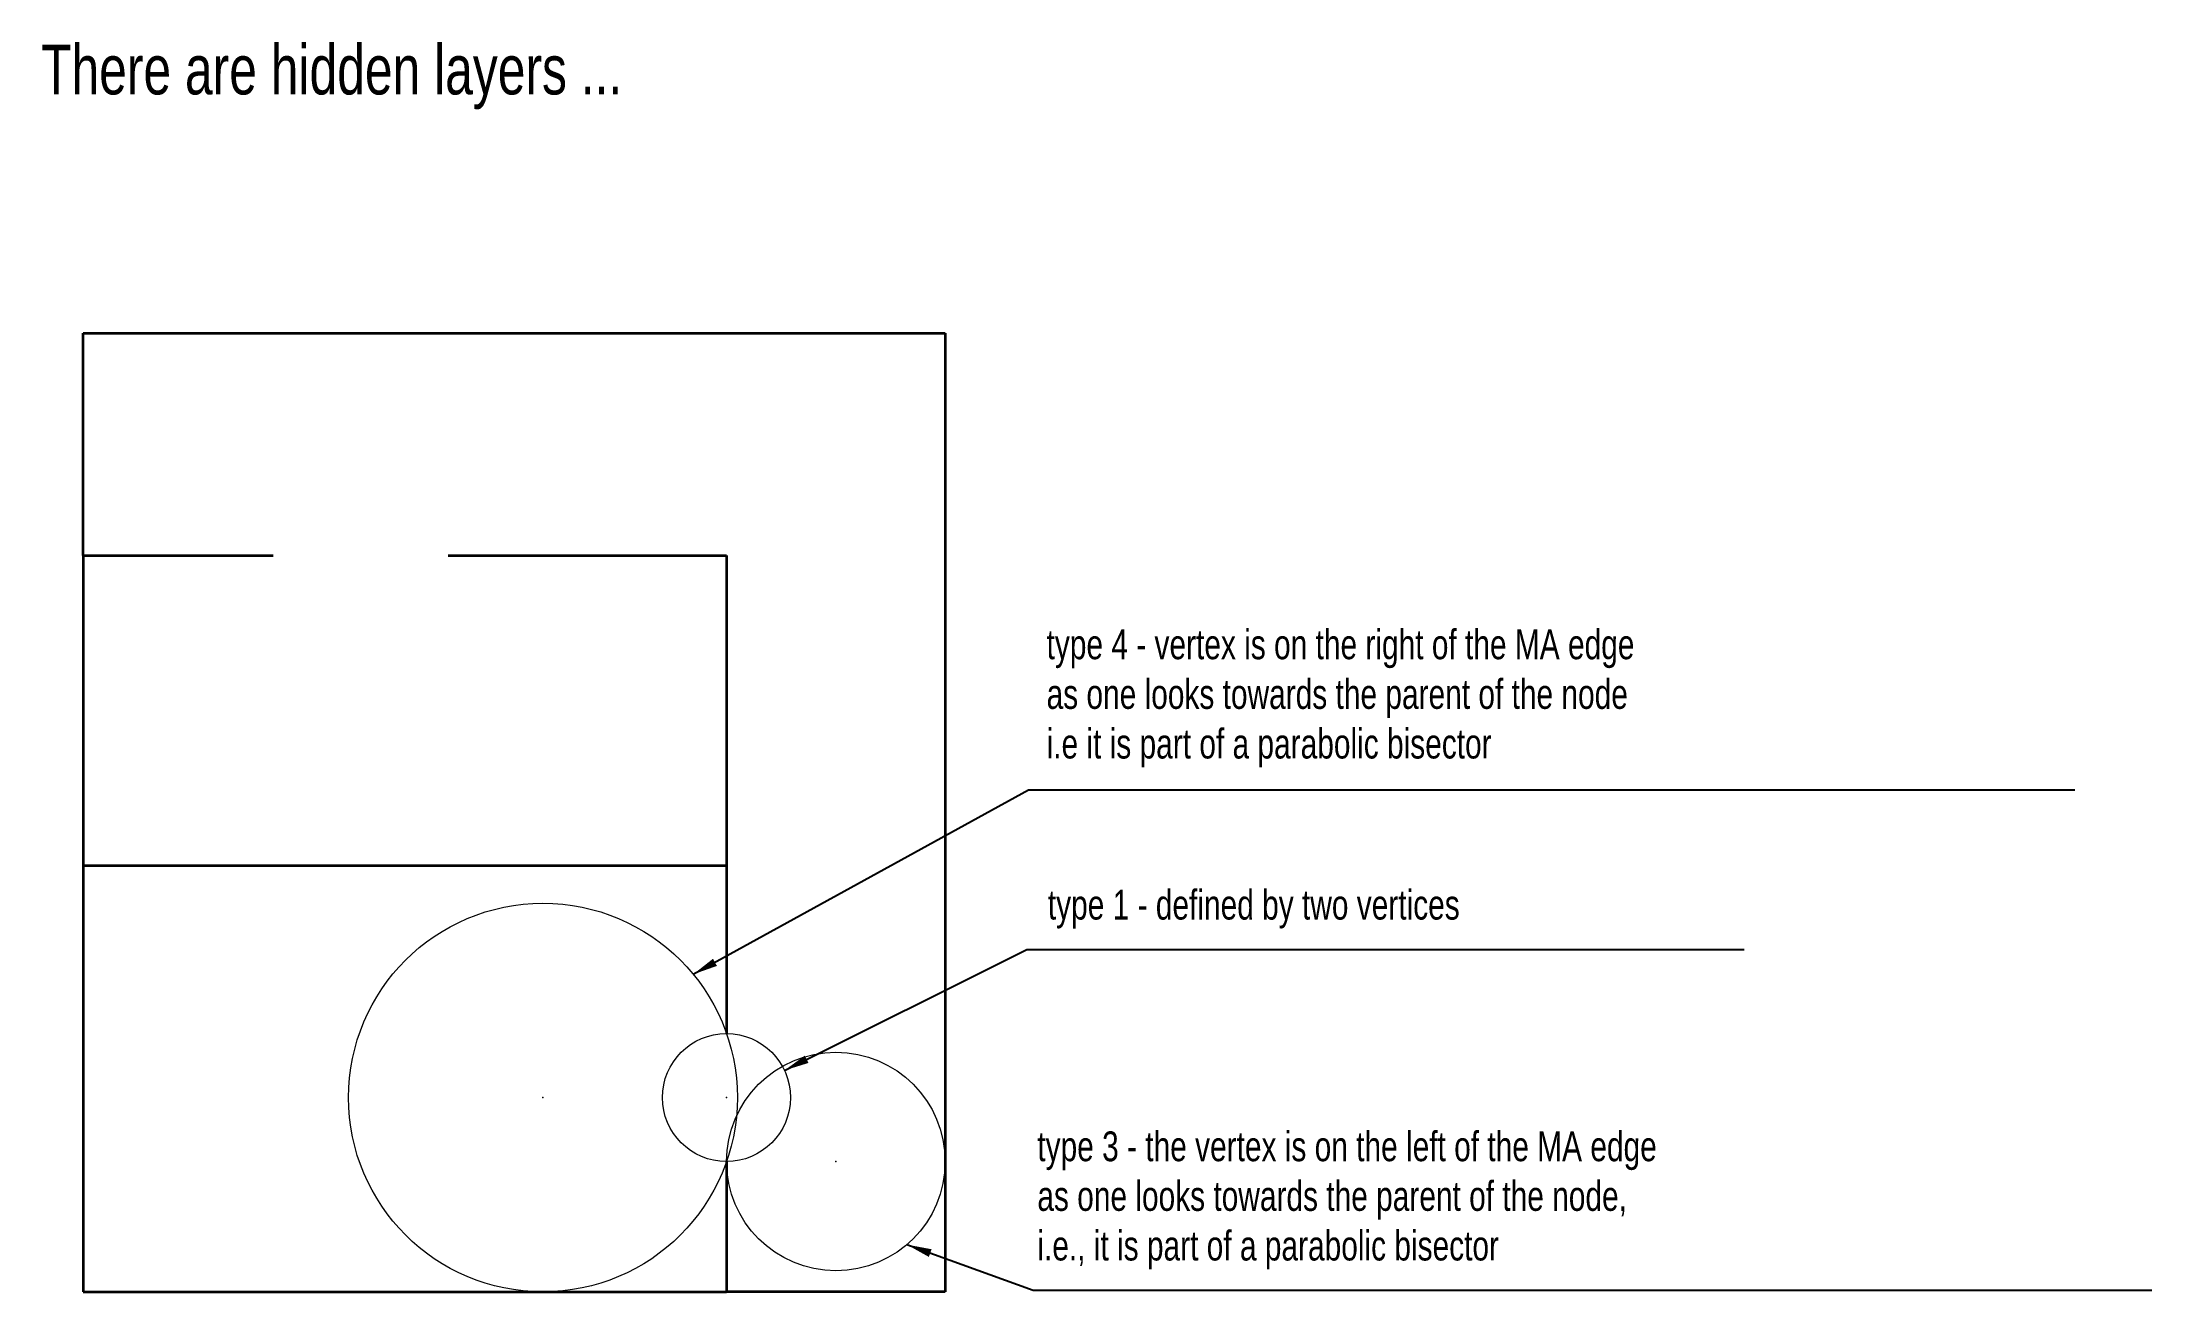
# Model space of a CAD drawing. Header units: millimetres. Extents: x 28 to 240, y 136 to 262.
import ezdxf

# ---------------------------------------------------------------- set-up
doc = ezdxf.new("R2010")
doc.units = ezdxf.units.MM
for name, color, linetype, lineweight in [('00 - boundaries', 3, 'CONTINUOUS', 35), ('03', 7, 'CONTINUOUS', 0), ('04', 7, 'CONTINUOUS', 0), ('06', 7, 'CONTINUOUS', 0)]:
    doc.layers.add(name, color=color, linetype=linetype, lineweight=lineweight)
doc.styles.get("Standard").update_dxf_attribs({"font": 'txt', "width": 0.75})
doc.dimstyles.get("Standard").update_dxf_attribs({"dimtxt": 2.5, "dimasz": 2.5, "dimexe": 1.25, "dimexo": 0.625, "dimtad": 1, "dimtxsty": 'Standard', "dimcen": 2.5, "dimadec": 0, "dimazin": 0, "dimtfac": 1, "dimtmove": 0, "dimatfit": 3, "dimfxl": 1, "dimarcsym": 0})

msp = doc.modelspace()

# ---------------------------------------------------------------- linework, layer by layer
at = {"layer": '00 - boundaries'}
for p, q in [((31.64, 210.05), (31.64, 232.45)), ((31.64, 232.45), (118.47, 232.45)), ((118.47, 232.45), (118.47, 135.85)), ((31.64, 210.05), (31.64, 135.85)), ((31.64, 135.85), (96.44, 135.85)), ((118.47, 135.85), (96.44, 135.85))]:
    msp.add_line(p, q, dxfattribs=at)
for points in [[(31.64, 210.05), (50.8, 210.05)], [(68.42, 210.05), (96.44, 210.05)], [(96.44, 210.05), (96.44, 161.87)], [(31.64, 178.81), (96.44, 178.81)], [(96.44, 148.97), (96.44, 135.85)]]:
    msp.add_lwpolyline(points, dxfattribs=at)
at = {"layer": '03'}
msp.add_circle((77.96, 155.42), 19.58, dxfattribs=at)
msp.add_point((77.96, 155.42), dxfattribs=at)
at = {"layer": '04'}
msp.add_circle((96.44, 155.42), 6.45, dxfattribs=at)
msp.add_point((96.44, 155.42), dxfattribs=at)
at = {"layer": '06'}
msp.add_circle((107.46, 148.97), 11.01, dxfattribs=at)
msp.add_point((107.46, 148.97), dxfattribs=at)

# ---------------------------------------------------------------- texts
at = {"layer": '00 - boundaries', "insert": (27.41, 254.99), "char_height": 5, "width": 100, "attachment_point": 7}
msp.add_mtext('There\\~are\\~hidden\\~layers\\~...', dxfattribs=at)
at = {"layer": '03', "insert": (128.68, 188.68), "char_height": 3, "width": 100, "attachment_point": 7}
msp.add_mtext('type\\~4\\~-\\~vertex\\~is\\~on\\~the\\~right\\~of\\~the\\~MA\\~edge\\Pas\\~one\\~looks\\~towards\\~the\\~parent\\~of\\~the\\~node\\Pi.e\\~it\\~is\\~part\\~of\\~a\\~parabolic\\~bisector', dxfattribs=at)
at = {"layer": '04', "insert": (128.81, 172.45), "char_height": 3, "width": 100, "attachment_point": 7}
msp.add_mtext('type\\~1\\~-\\~defined\\~by\\~two\\~vertices', dxfattribs=at)
at = {"layer": '06', "insert": (127.75, 138.1), "char_height": 3, "width": 100, "attachment_point": 7}
msp.add_mtext('type\\~3\\~-\\~the\\~vertex\\~is\\~on\\~the\\~left\\~of\\~the\\~MA\\~edge\\Pas\\~one\\~looks\\~towards\\~the\\~parent\\~of\\~the\\~node,\\Pi.e.,\\~it\\~is\\~part\\~of\\~a\\~parabolic\\~bisector', dxfattribs=at)

# ---------------------------------------------------------------- leaders
at = {"layer": '03'}
msp.add_leader([(93.09, 167.84), (126.85, 186.43), (232.24, 186.43)], dimstyle='Standard', dxfattribs=at)
at = {"layer": '04'}
msp.add_leader([(102.28, 158.16), (126.69, 170.33), (198.93, 170.33)], dimstyle='Standard', dxfattribs=at)
at = {"layer": '06'}
msp.add_leader([(114.61, 140.6), (127.32, 136.01), (239.99, 136.01)], dimstyle='Standard', dxfattribs=at)

doc.saveas('drawing.dxf')
